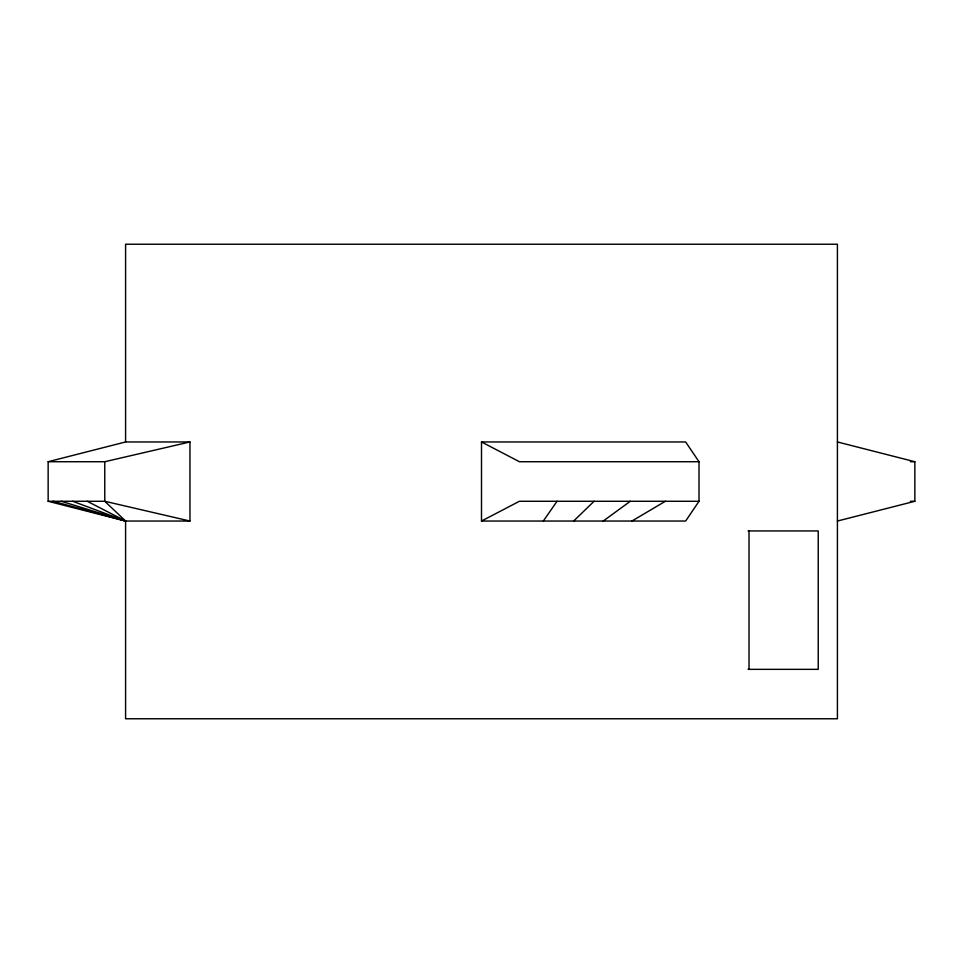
<?xml version="1.0" encoding="UTF-8"?>
<svg xmlns="http://www.w3.org/2000/svg" width="963" height="963" viewBox="0 0 963 963"><rect width="100%" height="100%" fill="white"/><g stroke="black" fill="none" stroke-linecap="round" stroke-linejoin="round"><path stroke-width="1.44" d="M699.006 501.278L685.644 521.043L481.5 521.043L481.5 441.957L685.644 441.957L699.006 461.722L699.006 501.278L519.418 501.278L481.5 521.043M543.301 521.043L557.035 501.278M573.623 521.043L594.087 501.278M603.235 521.043L630.284 501.278M631.921 521.043L665.337 501.278M48.15 461.722L125.587 441.957L189.952 441.957L189.952 521.043L125.587 521.043L48.15 501.278L48.15 461.722L104.774 461.722L189.952 441.957M837.413 521.043L914.85 501.278L914.85 461.722L837.413 441.957M699.006 461.722L519.418 461.722L481.5 441.957M910.384 461.722L914.85 461.722M48.15 501.278L104.774 501.278L189.952 521.043M910.384 501.278L914.85 501.278M748.082 530.938L818.225 530.938L818.225 669.345L748.082 669.345M53.097 501.278L125.587 521.043L125.587 718.771L837.413 718.771L837.413 244.229L125.587 244.229L125.587 441.957M61.319 501.278L125.587 521.043L104.774 501.278L104.774 461.722M72.731 501.278L125.587 521.043L87.248 501.278M749.021 530.938L749.021 669.345"/></g></svg>
